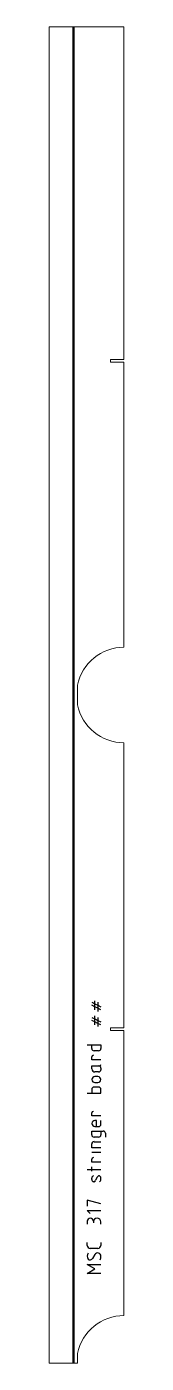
# Model space of a CAD drawing. Header units: millimetres. Extents: x 0 to 55, y 0 to 980.
import ezdxf

# ---------------------------------------------------------------- set-up
doc = ezdxf.new("R2010")
doc.units = ezdxf.units.MM
for name, color, linetype, lineweight in [('IV_BEND', 250, 'Continuous', 50), ('IV_MARK_SURFACE', 2, 'Continuous', 25), ('IV_OUTER_PROFILE', 7, 'Continuous', 5)]:
    doc.layers.add(name, color=color, linetype=linetype, lineweight=lineweight)

msp = doc.modelspace()

# ---------------------------------------------------------------- linework, layer by layer
at = {"layer": 'IV_BEND'}
msp.add_line((18.1, 0), (18.1, 980), dxfattribs=at)
at = {"layer": 'IV_MARK_SURFACE'}
for p, q in [((31.53, 264.71), (33.75, 263.6)), ((33.75, 263.6), (33.75, 265.82)), ((35.97, 264.71), (35.97, 262.48)), ((33.75, 261.37), (31.53, 262.48)), ((33.75, 263.6), (35.97, 262.48)), ((33.75, 261.37), (33.75, 263.6)), ((35.97, 260.26), (33.75, 261.37)), ((33.75, 259.15), (33.75, 261.37)), ((35.97, 262.48), (35.97, 260.26)), ((35.97, 262.48), (38.19, 261.37)), ((38.19, 259.15), (35.97, 260.26)), ((35.97, 260.26), (35.97, 258.04)), ((31.53, 253.6), (33.75, 252.48)), ((33.75, 250.26), (31.53, 251.37)), ((33.75, 252.48), (33.75, 254.71)), ((33.75, 252.48), (35.97, 251.37)), ((33.75, 250.26), (33.75, 252.48)), ((35.97, 249.15), (33.75, 250.26)), ((33.75, 248.04), (33.75, 250.26)), ((35.97, 253.6), (35.97, 251.37)), ((35.97, 251.37), (35.97, 249.15)), ((35.97, 251.37), (38.19, 250.26)), ((38.19, 248.04), (35.97, 249.15)), ((35.97, 249.15), (35.97, 246.93)), ((28.19, 233.6), (31.53, 233.6)), ((31.53, 233.6), (38.19, 233.6)), ((31.53, 230.82), (31.53, 233.6)), ((36.53, 229.15), (33.19, 229.15)), ((38.19, 233.6), (38.19, 230.82)), ((31.53, 222.48), (31.53, 224.71)), ((38.19, 222.48), (31.53, 222.48)), ((31.53, 218.04), (36.53, 218.04)), ((31.53, 215.82), (31.53, 218.04)), ((36.53, 218.04), (37.08, 218.04)), ((38.19, 216.37), (38.19, 215.26)), ((36.53, 213.6), (33.75, 213.6)), ((35.97, 210.26), (33.75, 210.26)), ((33.75, 205.82), (35.97, 205.82)), ((28.19, 198.04), (31.53, 198.04)), ((31.53, 200.82), (31.53, 198.04)), ((31.53, 198.04), (38.19, 198.04)), ((36.53, 202.48), (33.19, 202.48)), ((38.19, 198.04), (38.19, 200.82)), ((31.53, 181.37), (31.53, 183.6)), ((38.19, 181.37), (31.53, 181.37)), ((34.86, 178.04), (33.75, 178.04)), ((34.86, 173.6), (34.86, 178.04)), ((38.19, 175.26), (38.19, 178.04)), ((31.53, 170.26), (38.19, 170.26)), ((31.53, 167.48), (31.53, 170.26)), ((33.75, 173.6), (34.86, 173.6)), ((34.86, 173.6), (36.53, 173.6)), ((38.19, 170.26), (38.19, 167.48)), ((38.19, 170.26), (39.86, 170.26)), ((41.53, 168.6), (41.53, 165.82)), ((31.53, 158.04), (31.53, 160.82)), ((38.19, 158.04), (31.53, 158.04)), ((36.53, 165.82), (33.19, 165.82)), ((33.19, 162.48), (38.19, 162.48)), ((38.19, 154.43), (31.53, 154.43)), ((31.53, 147.48), (31.53, 149.71)), ((38.19, 147.48), (31.53, 147.48)), ((31.53, 141.93), (28.19, 141.93)), ((31.53, 141.93), (31.53, 144.15)), ((38.19, 141.93), (31.53, 141.93)), ((31.53, 140.82), (31.53, 141.93)), ((37.08, 137.48), (36.53, 137.48)), ((31.53, 134.71), (31.53, 135.82)), ((33.19, 133.04), (32.64, 133.04)), ((35.42, 136.37), (34.31, 134.15)), ((38.19, 134.71), (38.19, 135.82)), ((38.19, 116.93), (28.19, 119.71)), ((28.19, 119.71), (28.19, 115.26)), ((30.42, 109.71), (28.19, 111.93)), ((28.19, 111.93), (38.19, 111.93)), ((28.19, 104.15), (28.19, 101.93)), ((32.64, 103.6), (32.64, 103.04)), ((38.19, 101.93), (38.19, 103.6)), ((28.19, 86.37), (28.19, 88.6)), ((38.19, 88.6), (38.19, 86.37)), ((35.97, 84.15), (30.42, 84.15)), ((33.75, 79.71), (32.08, 76.93)), ((33.75, 69.15), (28.19, 72.48)), ((28.19, 72.48), (38.19, 72.48)), ((28.19, 65.82), (33.75, 69.15)), ((38.19, 65.82), (28.19, 65.82))]:
    msp.add_line(p, q, dxfattribs=at)
for centre, radius, start, end in [((33.19, 230.82), 1.67, 180, 270), ((32.64, 224.71), 1.11, 90, 180), ((36.53, 230.82), 1.67, 270, 360), ((33.75, 215.82), 2.22, 180, 270), ((36.53, 216.37), 1.67, 360, 90), ((37.08, 219.15), 1.11, 270, 0), ((33.75, 208.04), 2.22, 90, 270), ((35.97, 208.04), 2.22, 270, 90), ((36.53, 215.26), 1.67, 270, 0), ((33.19, 200.82), 1.67, 90, 180), ((36.53, 200.82), 1.67, 360, 90), ((32.64, 183.6), 1.11, 90, 180), ((33.75, 175.82), 2.22, 90, 270), ((33.19, 167.48), 1.67, 180, 270), ((36.53, 175.26), 1.67, 270, 0), ((36.53, 167.48), 1.67, 270, 360), ((39.86, 168.6), 1.67, 360, 90), ((33.19, 160.82), 1.67, 90, 180), ((32.64, 149.71), 1.11, 90, 180), ((33.35, 135.81), 1.82, 112.99424, 179.62562), ((37.27, 135.63), 2, 111.86006, 158.13994), ((36.37, 135.81), 1.82, 0.37438, 67.00576), ((33.35, 134.72), 1.82, 180.37438, 247.00576), ((32.45, 134.9), 2, 291.86006, 338.13994), ((36.37, 134.72), 1.82, 292.99424, 359.62562), ((30.42, 104.15), 2.22, 360, 180), ((35.42, 103.6), 2.78, 360, 180), ((30.42, 86.37), 2.22, 180, 270), ((32.88, 78.6), 4.69, 151.71531, 208.28469), ((35.81, 78.5), 2.39, 2.36847, 149.55905), ((35.97, 86.37), 2.22, 270, 0), ((34.53, 77.89), 3.74, 326.41745, 10.96269), ((30.18, 78.06), 2.21, 229.62628, 329.29837)]:
    msp.add_arc(centre, radius, start, end, dxfattribs=at)
at = {"layer": 'IV_OUTER_PROFILE'}
for p, q in [((55.2, 980), (0, 980)), ((0, 980), (0, 0)), ((55.2, 980), (55.2, 736.05)), ((45.2, 733.95), (45.2, 736.05)), ((45.2, 736.05), (55.2, 736.05)), ((55.2, 733.95), (45.2, 733.95)), ((55.2, 733.95), (55.2, 525)), ((20.95, 497.21), (20.95, 482.79)), ((55.2, 455), (55.2, 246.05)), ((45.2, 243.95), (45.2, 246.05)), ((45.2, 246.05), (55.2, 246.05)), ((55.2, 243.95), (45.2, 243.95)), ((55.2, 243.95), (55.2, 35)), ((20.95, 0), (0, 0)), ((20.95, 7.21), (20.95, 0))]:
    msp.add_line(p, q, dxfattribs=at)
for centre, start, end in [((55.2, 490), 90, 168.11736), ((55.2, 490), 191.88264, 270), ((55.2, 0), 90, 168.11736)]:
    msp.add_arc(centre, 35, start, end, dxfattribs=at)

doc.saveas('drawing.dxf')
